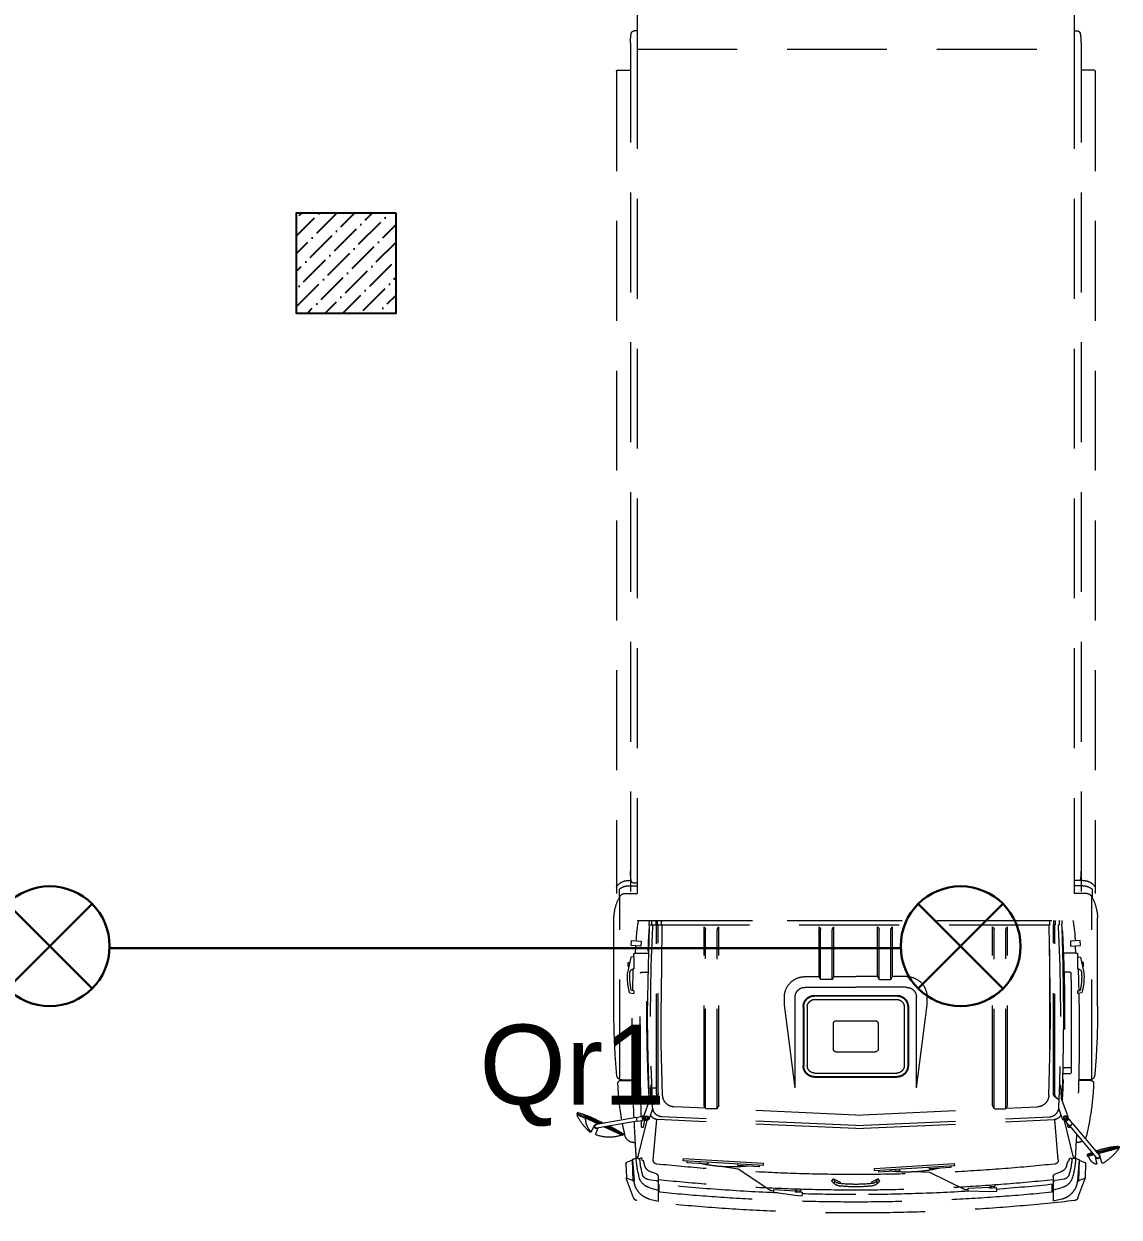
# Model space of a CAD drawing. Header units: millimetres. Extents: x 42452 to 2852333, y -419346 to 834876.
# Drawn here: x 2546176 to 2551660, y 322204 to 328179 of the extents above; entities that cross this region are included whole.
import ezdxf

# ---------------------------------------------------------------- set-up
doc = ezdxf.new("R2010")
doc.units = ezdxf.units.MM
doc.linetypes.add('DASHED', pattern=[0.75, 0.5, -0.25])
for name, color, linetype, lineweight in [('cad-block.com_Pen_No__7', 7, 'Continuous', 60), ('memar', 7, 'Continuous', 25), ('надписи', 5, 'Continuous', 30), ('НСП11', 5, 'Continuous', 30)]:
    doc.layers.add(name, color=color, linetype=linetype, lineweight=lineweight)
doc.styles.add('Arial', font='arial.ttf', dxfattribs={"height": 200})

# ---------------------------------------------------------------- blocks, each defined once
blk = doc.blocks.new('MAS3')
at = {"layer": 'cad-block.com_Pen_No__7', "color": 252, "linetype": 'DASHED', "lineweight": 9, "ltscale": 1000, "true_color": 0x939598}
for p, q in [((136685.5, 781063.7), (136685.5, 780887.9)), ((138873, 781063.7), (138873, 780887.9)), ((136685.5, 780979.5), (136670.6, 780979.5)), ((138873, 780979.5), (138887.9, 780979.5)), ((136651.3, 780919.7), (136651.3, 776659.6)), ((138873, 780887.9), (136685.5, 780887.9)), ((136685.5, 780887.9), (136685.5, 776659.6)), ((138873, 780887.9), (138873, 776659.6)), ((138907.2, 780919.7), (138907.2, 776659.6)), ((136580.5, 780777.3), (136580.5, 778778)), ((136580.5, 780777.3), (136580.5, 776659.6)), ((136580.5, 780777.3), (136580.5, 778778)), ((136580.5, 780777.3), (136580.5, 778604.9)), ((136584, 780782), (136651.3, 780782)), ((138974.5, 780782), (138907.2, 780782)), ((138978, 780777.3), (138978, 776659.6)), ((138978, 780777.3), (138978, 776659.6)), ((136642, 776725.1), (136685.5, 776725.1)), ((136642, 776698.3), (136685.5, 776698.3)), ((138873, 776711.3), (138887.9, 776711.3)), ((138916.5, 776698.3), (138873, 776698.3)), ((138916.5, 776725.1), (138903.6, 776725.1)), ((136595.2, 776681.2), (136595.2, 776639)), ((136597.6, 775728.6), (136597.6, 776643.6)), ((136622.1, 776659.6), (136685.5, 776659.6)), ((138936.5, 776659.6), (138873, 776659.6)), ((138960.9, 775728.6), (138960.9, 776643.6)), ((138963.4, 776681.2), (138963.4, 776639)), ((136568.4, 776095.1), (136568.4, 776538.4)), ((138873, 776524.3), (136685.5, 776524.3)), ((136745.7, 776503.4), (136746.4, 776524.3)), ((136758.7, 776505.4), (136758.7, 776521)), ((138797, 776523.9), (136761.5, 776523.9)), ((136779.5, 776505.4), (136779.5, 776521)), ((136787, 776505.4), (136787, 776521)), ((136806.6, 775880.9), (136806.6, 776524.3)), ((136807.3, 776505.4), (136807.3, 776521)), ((138751.3, 776505.4), (138751.3, 776521)), ((138771.6, 776505.4), (138771.6, 776521)), ((138779, 776505.4), (138779, 776521)), ((138799.9, 776505.4), (138799.9, 776521)), ((138812.9, 776503.4), (138812.1, 776524.3)), ((138990.1, 776095.1), (138990.1, 776538.4)), ((136740.8, 776297.4), (136746.2, 776492.7)), ((136745.1, 776477.9), (136746, 776486)), ((136746.2, 776492.7), (136746.5, 776502.6)), ((138812, 776502.6), (136746.5, 776502.6)), ((136755.4, 776297.4), (136763.7, 776492.7)), ((136763.7, 776492.8), (136764.5, 776502.6)), ((136782.4, 775657.1), (136782.4, 776502.6)), ((136789.8, 775661.2), (136789.8, 776502.6)), ((136808, 776296.8), (136810.1, 776502.6)), ((137019.5, 775598.9), (137019.5, 776492.7)), ((137027.3, 775583.1), (137027.3, 776477.1)), ((137085.9, 775581.7), (137085.9, 776477.1)), ((137093.7, 775598.9), (137093.7, 776492.7)), ((137595.7, 776245.5), (137595.7, 776492.7)), ((137603.5, 776229.7), (137603.5, 776477.1)), ((137662.1, 776229.7), (137662.1, 776477.1)), ((137669.9, 776245.5), (137669.9, 776492.7)), ((137888.6, 776245.5), (137888.6, 776492.7)), ((137896.5, 776229.7), (137896.5, 776477.1)), ((137955, 776229.7), (137955, 776477.1)), ((137962.9, 776245.5), (137962.9, 776492.7)), ((138464.8, 775598.9), (138464.8, 776492.7)), ((138472.6, 775581.7), (138472.6, 776477.1)), ((138531.2, 775583.1), (138531.2, 776477.1)), ((138539, 775598.9), (138539, 776492.7)), ((138750.5, 776296.8), (138748.4, 776502.6)), ((138768.7, 775661.2), (138768.7, 776502.6)), ((138776.1, 775657.1), (138776.1, 776502.6)), ((138794.8, 776492.8), (138794.1, 776502.6)), ((138803.1, 776297.4), (138794.8, 776492.7)), ((138812.4, 776492.7), (138812, 776502.6)), ((138817.7, 776297.4), (138812.4, 776492.7)), ((138813.4, 776477.9), (138812.6, 776486)), ((136654.4, 776400), (136655.9, 776424.3)), ((136703.1, 776396.9), (136654.4, 776400)), ((136655.9, 776424.3), (136704.6, 776421.3)), ((136676.7, 776360.8), (136678.7, 776395)), ((136704.6, 776421.3), (136703.1, 776396.9)), ((138902.7, 776424.3), (138853.9, 776421.3)), ((138853.9, 776421.3), (138855.4, 776396.9)), ((138855.4, 776396.9), (138904.2, 776400)), ((138881.9, 776360.8), (138879.9, 776395)), ((138904.2, 776400), (138902.7, 776424.3)), ((136653.6, 776341.3), (136637, 776263.1)), ((136668.2, 776343.2), (136653.6, 776341.3)), ((136668.2, 776343.2), (136668.2, 776282.7)), ((136673.4, 776360.8), (136739.5, 776360.8)), ((138885.1, 776360.8), (138819, 776360.8)), ((138890.3, 776343.2), (138905, 776341.3)), ((138890.3, 776343.2), (138890.3, 776282.7)), ((138905, 776341.3), (138921.6, 776263.1)), ((136638.9, 776294.4), (136638.9, 776313.9)), ((136638.9, 776313.9), (136647.8, 776313.9)), ((136638.9, 776294.4), (136643.6, 776294.4)), ((136737.4, 776053.3), (136740.8, 776297.6)), ((136804.6, 776053.1), (136808, 776296.8)), ((138753.9, 776053.1), (138750.5, 776296.8)), ((138821.2, 776053.3), (138817.7, 776297.6)), ((138919.6, 776313.9), (138910.8, 776313.9)), ((138919.6, 776294.4), (138914.9, 776294.4)), ((138919.6, 776294.4), (138919.6, 776313.9)), ((136706.9, 776266), (136736.3, 776266)), ((137524.4, 776243.5), (137595.9, 776243.5)), ((137524.4, 776243.5), (137595.9, 776243.5)), ((137602.9, 776230.4), (137596.6, 776241.7)), ((137660.9, 776229.3), (137604.6, 776229.3)), ((137662.6, 776230.4), (137668.9, 776241.7)), ((137669.6, 776243.5), (137779.3, 776243.5)), ((137888.9, 776243.5), (137779.3, 776243.5)), ((137895.9, 776230.4), (137889.6, 776241.7)), ((137897.6, 776229.3), (137953.9, 776229.3)), ((137955.6, 776230.4), (137961.9, 776241.7)), ((138034.1, 776243.5), (137962.6, 776243.5)), ((138034.1, 776243.5), (137962.6, 776243.5)), ((138851.6, 776266), (138822.2, 776266)), ((136646.7, 776162.6), (136668.2, 776158.7)), ((136668.2, 776172.3), (136655.6, 776174.2)), ((136668.2, 776172.3), (136668.2, 776158.7)), ((137524.4, 776190), (137779.3, 776190)), ((138034.1, 776190), (137779.3, 776190)), ((138890.3, 776172.3), (138902.9, 776174.2)), ((138890.3, 776172.3), (138890.3, 776158.7)), ((138911.8, 776162.6), (138890.3, 776158.7)), ((137422.1, 776102.1), (137422.1, 776141.1)), ((137475.6, 775687), (137422.1, 776102.2)), ((137475.6, 775687), (137475.6, 776141.1)), ((137515.7, 776092), (137515.7, 775797.7)), ((137518.9, 776092), (137518.9, 775797.7)), ((137536.6, 776092.5), (137536.6, 775797.2)), ((137985, 776149.8), (137573.6, 776149.8)), ((137985, 776146.6), (137573.6, 776146.6)), ((137985, 776129), (137573.6, 776129)), ((138022, 776092.5), (138022, 775797.2)), ((138039.7, 776092), (138039.7, 775797.7)), ((138042.8, 776092), (138042.8, 775797.7)), ((138083, 775687), (138083, 776141.1)), ((138083, 775687), (138136.5, 776102.2)), ((138136.5, 776102.1), (138136.5, 776141.1)), ((136738.3, 775906.5), (136737.4, 776053.3)), ((136805.6, 775907.5), (136804.6, 776053)), ((138752.9, 775907.5), (138753.9, 776053)), ((138820.2, 775906.5), (138821.2, 776053.3)), ((137666.9, 776008.4), (137666.9, 775881.3)), ((137876.9, 776023), (137681.6, 776023)), ((137891.6, 776008.4), (137891.6, 775881.3)), ((136742.7, 775711), (136738.3, 775906.5)), ((136810, 775713), (136805.6, 775907.5)), ((137876.9, 775866.7), (137681.6, 775866.7)), ((138748.6, 775713), (138752.9, 775907.5)), ((138815.8, 775711), (138820.2, 775906.5)), ((136700.8, 775787.5), (136738.2, 775787.5)), ((136701.2, 775756.3), (136739.3, 775756.3)), ((137985, 775760.7), (137573.6, 775760.7)), ((137985, 775743), (137573.6, 775743)), ((137985, 775739.9), (137573.6, 775739.9)), ((136603, 775724.1), (136663.1, 775724.1)), ((136609, 775726), (136663.1, 775726)), ((136746.1, 775622.6), (136742.7, 775711)), ((136753.4, 775698), (136749.8, 775635.3)), ((136756.3, 775700.8), (136758.8, 775700.8)), ((136812.4, 775648.7), (136810, 775713)), ((138746.1, 775648.7), (138748.6, 775713)), ((138812.1, 775686.2), (138777.4, 775686.2)), ((138802.2, 775700.8), (138799.7, 775700.8)), ((138805.1, 775698), (138808.7, 775635.3)), ((138812.4, 775622.6), (138815.8, 775711)), ((138955.5, 775724.1), (138895.4, 775724.1)), ((138949.6, 775726), (138895.5, 775726)), ((136748.7, 775629.8), (136717.3, 775542.7)), ((138812.1, 775647.1), (138777.4, 775647.1)), ((138809.8, 775629.8), (138841.2, 775542.7)), ((136763.7, 775585.1), (136744.9, 775532.8)), ((137026.4, 775584.4), (136869.2, 775591.5)), ((137026.7, 775583.8), (137020.5, 775595.1)), ((137083.9, 775581.7), (137029.3, 775581.7)), ((137779.3, 775550.3), (137085.9, 775581.7)), ((137086.5, 775583.8), (137092.7, 775595.1)), ((137779.3, 775550.3), (138472.6, 775581.7)), ((138472.1, 775583.8), (138465.8, 775595.1)), ((138474.6, 775581.7), (138529.3, 775581.7)), ((138531.8, 775583.8), (138538.1, 775595.1)), ((138532.1, 775584.4), (138689.4, 775591.5)), ((138794.8, 775585.1), (138813.7, 775532.8)), ((139132.5, 775544.6), (139170.9, 775562.5)), ((139175.4, 775557.4), (139135.9, 775539)), ((139170.9, 775562.5), (139175.4, 775557.4)), ((139175.4, 775557.4), (139175.8, 775553.3)), ((136693, 775506), (136561.1, 775348.9)), ((136706.4, 775494.7), (136574.6, 775337.6)), ((136688.6, 775338.1), (136734.5, 775523.5)), ((136693, 775506), (136710.3, 775529.7)), ((136693, 775506), (136706.4, 775494.7)), ((136706.4, 775494.7), (136726.8, 775515.9)), ((136716.5, 775537), (136710.3, 775529.7)), ((136710.3, 775529.7), (136726.8, 775515.9)), ((136716, 775491.5), (136720.1, 775508.9)), ((136732.9, 775523.2), (136726.8, 775515.9)), ((136765.3, 775326.3), (136783.1, 775528.2)), ((137779.3, 775483), (136786.3, 775527.9)), ((137779.3, 775483), (138772.2, 775527.9)), ((138793.2, 775326.3), (138775.4, 775528.2)), ((138869.9, 775338.1), (138824, 775523.5)), ((138842.5, 775491.5), (138834.7, 775525)), ((138835.4, 775525.4), (138844.8, 775523.8)), ((138839.9, 775546.4), (138848.5, 775544.9)), ((138844.8, 775523.8), (138848.5, 775544.9)), ((138874, 775520.6), (138844.8, 775523.8)), ((138877, 775537.9), (138848.5, 775544.9)), ((138874, 775520.6), (138877, 775537.9)), ((138874, 775520.6), (139076, 775485)), ((138877, 775537.9), (139079, 775502.3)), ((138943.7, 775457), (139023.5, 775494.2)), ((139051.3, 775507.2), (139132.2, 775544.9)), ((139059.7, 775505.7), (139135.6, 775541.1)), ((139068, 775504.2), (139136.4, 775536.1)), ((139101.3, 775472.6), (139087.4, 775498.9)), ((139103.5, 775467.2), (139087.5, 775498.7)), ((139131, 775533.6), (139131.5, 775532.5)), ((139175.8, 775553.3), (139131.5, 775532.6)), ((139132.2, 775544.9), (139135.6, 775541.1)), ((139135.6, 775541.1), (139136.4, 775536.1)), ((139171.8, 775547.8), (139170.4, 775550.8)), ((138943.7, 775457), (138944.4, 775452)), ((138944.4, 775452), (139031.9, 775492.8)), ((138944.4, 775452), (138947.8, 775448.2)), ((138947.8, 775448.2), (139040.3, 775491.3)), ((138953.1, 775450.6), (138953.2, 775450.5)), ((139080.3, 775456.9), (139068.3, 775486.3)), ((136463.9, 775394.8), (136460.3, 775389)), ((136460.3, 775389), (136460.8, 775384.9)), ((136460.3, 775389), (136570.2, 775359.6)), ((136460.8, 775384.9), (136567.4, 775356.3)), ((136574.8, 775365.1), (136463.9, 775394.8)), ((136465.6, 775380.2), (136466.4, 775383.4)), ((136666.3, 775413.5), (136675.9, 775413.5)), ((138892.2, 775413.5), (138882.6, 775413.5)), ((136546.9, 775312.6), (136557.1, 775346.5)), ((136571.7, 775310.1), (136578.8, 775340.7)), ((136586.1, 775351.3), (136618.3, 775342.7)), ((136588.9, 775354.6), (136620.7, 775346.1)), ((136620.5, 775352.9), (136593.5, 775360.1)), ((136611.2, 775338.7), (136612.6, 775344.2)), ((136620.7, 775346.1), (136618.3, 775342.7)), ((136620.5, 775352.9), (136620.7, 775346.1)), ((136660, 775324.4), (136632, 775313.1)), ((136662.7, 775327.4), (136659.9, 775327.3)), ((136659.9, 775327.3), (136663.6, 775219.9)), ((136677.7, 775334.5), (136660.7, 775326.4)), ((136660.7, 775326.4), (136669.4, 775221.3)), ((136687.2, 775334.5), (136677.7, 775334.5)), ((136685.2, 775338.1), (136688.6, 775338.1)), ((136687.9, 775334.5), (136687.9, 775338.1)), ((136707.5, 775336.4), (136694.5, 775331.2)), ((136712.4, 775320.7), (136707.5, 775336.4)), ((136716.3, 775320.7), (136712.4, 775320.7)), ((136723.4, 775296.3), (136716.3, 775320.7)), ((138642.3, 775333.2), (138242.7, 775308.8)), ((138243.4, 775297.1), (138643, 775321.5)), ((138624.5, 775320.4), (138624.9, 775313.6)), ((138643, 775321.5), (138642.3, 775333.2)), ((138835.1, 775296.3), (138842.3, 775320.7)), ((138842.3, 775320.7), (138846.2, 775320.7)), ((138846.2, 775320.7), (138851, 775336.4)), ((138851, 775336.4), (138864, 775331.2)), ((138873.4, 775338.1), (138869.9, 775338.1)), ((138870.6, 775334.5), (138870.6, 775338.1)), ((138871.3, 775334.5), (138880.8, 775334.5)), ((138880.8, 775334.5), (138897.8, 775326.4)), ((138897.8, 775326.4), (138889.2, 775221.3)), ((138898.6, 775327.3), (138894.9, 775219.9)), ((138895.8, 775327.4), (138898.6, 775327.3)), ((138898.5, 775324.4), (138926.5, 775313.1)), ((136628.3, 775307.4), (136630.8, 775237.5)), ((136780.9, 775255.6), (136752, 775266)), ((137231.3, 775175.4), (137407.6, 775262.8)), ((137286, 775307.2), (137285.3, 775295.5)), ((137285.3, 775295.5), (137685, 775271.8)), ((137685.7, 775283.5), (137286, 775307.2)), ((137303.9, 775294.4), (137303.5, 775287.6)), ((137303.5, 775287.6), (137410.7, 775281.2)), ((137407.6, 775262.8), (137484.1, 775266.1)), ((137410.7, 775281.2), (137411.1, 775288)), ((137558.9, 775272.4), (137559.3, 775279.2)), ((137666.1, 775266.1), (137558.9, 775272.4)), ((137666.5, 775272.9), (137666.1, 775266.1)), ((137685, 775271.8), (137685.7, 775283.5)), ((138204.1, 775171.5), (138368.7, 775279.3)), ((138242.7, 775308.8), (138243.4, 775297.1)), ((138261.9, 775298.3), (138262.3, 775291.4)), ((138262.3, 775291.4), (138369.6, 775298)), ((138368.7, 775279.3), (138444.3, 775291.8)), ((138369.6, 775298), (138369.1, 775304.8)), ((138517.7, 775307), (138517.3, 775313.8)), ((138624.9, 775313.6), (138517.7, 775307)), ((138777.6, 775255.6), (138806.5, 775266)), ((138930.2, 775307.4), (138927.8, 775237.5)), ((136667, 775135.1), (136632.1, 775229.4)), ((136663.5, 775222.9), (136634.8, 775232.2)), ((136669.5, 775220.1), (136663.6, 775219.9)), ((136790, 775242.7), (136790, 775212.2)), ((136790, 775212.2), (136790, 775118.7)), ((136794.9, 775168.7), (136794.9, 775203.3)), ((137080.3, 775193.8), (137080.8, 775200.6)), ((137105.7, 775192), (137106.2, 775198.4)), ((137659.6, 775221), (137667.4, 775230.7)), ((137675.1, 775217.2), (137667.4, 775230.7)), ((137667.4, 775230.7), (137700.6, 775215.1)), ((137669, 775209.6), (137675.1, 775217.2)), ((137700.6, 775215.1), (137700.6, 775211.9)), ((137891.1, 775230.7), (137857.9, 775215.1)), ((137857.9, 775215.1), (137857.9, 775211.9)), ((137883.4, 775217.2), (137891.1, 775230.7)), ((137889.6, 775209.6), (137883.4, 775217.2)), ((137898.9, 775221), (137891.1, 775230.7)), ((138763.6, 775168.7), (138763.6, 775203.3)), ((138768.5, 775242.7), (138768.5, 775203.8)), ((138768.5, 775212.2), (138768.5, 775118.7)), ((138889.1, 775220.1), (138894.9, 775219.9)), ((138891.5, 775135.1), (138926.4, 775229.4)), ((138895, 775222.9), (138923.7, 775232.2)), ((137075.4, 775187.1), (137074.3, 775167.6)), ((137074.3, 775167.6), (137108.4, 775165.6)), ((137109.6, 775185.1), (137075.4, 775187.1)), ((137105.7, 775192), (137080.3, 775193.8)), ((137085.7, 775186.5), (137086.2, 775193.4)), ((137099.3, 775185.7), (137099.8, 775192.4)), ((137108.4, 775165.6), (137216.2, 775169)), ((137109.8, 775190), (137109.6, 775185.1)), ((137217.1, 775183.6), (137109.8, 775190)), ((137216.2, 775169), (137217.1, 775183.6)), ((137216.6, 775176.3), (137231.3, 775175.4)), ((138082.1, 775166.5), (138048, 775164.4)), ((138048, 775164.4), (138049.2, 775144.9)), ((138049.2, 775144.9), (138083.3, 775147)), ((138052, 775171.7), (138051.7, 775178.5)), ((138077.4, 775172.8), (138052, 775171.7)), ((138058.2, 775165), (138057.9, 775171.9)), ((138071.9, 775165.9), (138071.5, 775172.6)), ((138077.4, 775172.8), (138077.1, 775179.3)), ((138189, 775177.9), (138081.8, 775171.4)), ((138081.8, 775171.4), (138082.1, 775166.5)), ((138083.3, 775147), (138189.9, 775163.3)), ((138189.9, 775163.3), (138189, 775177.9)), ((138189.5, 775170.6), (138204.1, 775171.5)), ((136747.3, 775129.4), (136790, 775118.7)), ((138811.2, 775129.4), (138768.5, 775118.7))]:
    blk.add_line(p, q, dxfattribs=at)
at = {"layer": 'cad-block.com_Pen_No__7', "color": 252, "linetype": 'DASHED', "lineweight": 9, "ltscale": 1000, "true_color": 0x939598, "flags": 128}
for points in [[(137779.3, 775497.7), (136809.4, 775541.5, -0.39005), (136762, 775589.3), (136757.4, 775711.4), (136753, 775906.8), (136752, 776053.3), (136755.4, 776297.4)], [(137779.3, 775497.7), (138749.1, 775541.5, 0.39005), (138796.5, 775589.3), (138801.1, 775711.4), (138805.5, 775906.8), (138806.5, 776053.3), (138803.1, 776297.4)], [(136677.7, 775334.5, 0.049602), (136693.7, 775239.7)], [(136696.9, 775325.6, 0.051562), (136711.1, 775252.6)], [(138861.6, 775325.6, -0.051562), (138847.4, 775252.6)], [(138880.8, 775334.5, -0.049602), (138864.8, 775239.7)]]:
    blk.add_lwpolyline(points, format="xyb", dxfattribs=at)
for points in [[(136739.4, 775532.9), (136731.1, 775528.1), (136722.8, 775532.9), (136722.8, 775542.5), (136731.1, 775547.3), (136739.4, 775542.5)], [(138819.1, 775532.9), (138827.4, 775528.1), (138835.7, 775532.9), (138835.7, 775542.5), (138827.4, 775547.3), (138819.1, 775542.5)]]:
    blk.add_lwpolyline(points, close=True, dxfattribs=at)
for points in [[(136737.1, 775229), (136753.9, 775225.6), (136781.5, 775221.9)], [(138821.5, 775229), (138804.7, 775225.6), (138777, 775221.9)], [(136741, 775188.7), (136753.9, 775184.1), (136790, 775174.6)], [(138817.5, 775188.7), (138804.7, 775184.1), (138768.5, 775174.6)]]:
    blk.add_lwpolyline(points, dxfattribs=at)
at = {"layer": 'cad-block.com_Pen_No__7', "color": 252, "linetype": 'DASHED', "lineweight": 9, "ltscale": 1000, "true_color": 0x939598}
for centre in [(136731.1, 775537.7), (138827.4, 775537.7)]:
    blk.add_circle(centre, 5.86, dxfattribs=at)
for centre, radius, start, end in [((136945.5, 780919.7), 294.1, 170.91528, 180), ((136670.6, 780963.6), 15.8, 90, 170.91528), ((138887.9, 780963.6), 15.8, 9.08472, 90), ((138613.1, 780919.7), 294.1, 0, 9.08472), ((136641.7, 780734.8), 74.6, 140.69752, 145.17401), ((136641.7, 780734.8), 74.6, 140.69752, 145.17401), ((138916.8, 780734.8), 74.6, 34.82599, 39.30248), ((136945.5, 776771), 294.1, 180, 189.08472), ((138613.1, 776771), 294.1, 350.91528, 0), ((136641.7, 776650.5), 74.6, 89.75302, 145.17401), ((136641.7, 776626.1), 72.1, 89.75302, 130.20716), ((138887.9, 776727.1), 15.8, 270, 350.91528), ((138916.8, 776650.5), 74.6, 34.82599, 90.24698), ((138916.8, 776626.1), 72.1, 49.79284, 90.24698), ((136802, 776530.2), 233.7, 150.197, 177.98719), ((136622.1, 776633.2), 26.4, 90, 150.197), ((138936.5, 776633.2), 26.4, 29.803, 90), ((138756.6, 776530.2), 233.7, 2.01281, 29.803), ((137321.6, 776401.7), 641.5, 168.97941, 178.11701), ((136761.5, 776521), 2.83, 90, 180), ((136782.4, 776521), 2.83, 90, 180), ((136789.8, 776521), 2.83, 90, 180), ((136810.1, 776521), 2.83, 90, 180), ((138748.4, 776521), 2.83, 0, 90), ((138717.2, 776524.2), 48.8, 359.63162, 0.19369), ((138768.7, 776521), 2.83, 0, 90), ((138715.5, 776513.1), 58.6, 10.60497, 11.08187), ((138776.1, 776521), 2.83, 0, 90), ((138797, 776521), 2.83, 0, 90), ((138236.9, 776401.7), 641.5, 1.88299, 11.02059), ((144381.8, 776055.7), 7648.4, 176.83596, 183.25318), ((136747.3, 776504.2), 1.76, 203.63036, 244.26798), ((136761.5, 776505.4), 2.83, 180, 270), ((136782.4, 776505.4), 2.83, 180, 270), ((136789.8, 776505.4), 2.83, 180, 270), ((136810.1, 776505.4), 2.83, 180, 270), ((137007.8, 776477.1), 19.5, 0, 53.1301), ((137105.4, 776477.1), 19.5, 126.8699, 180), ((137583.9, 776477.1), 19.5, 0, 53.1301), ((137681.6, 776477.1), 19.5, 126.8699, 180), ((137876.9, 776477.1), 19.5, 0, 53.1301), ((137974.6, 776477.1), 19.5, 126.8699, 180), ((138453.1, 776477.1), 19.5, 0, 53.1301), ((138550.8, 776477.1), 19.5, 126.8699, 180), ((138748.4, 776505.4), 2.83, 270, 0), ((138768.7, 776505.4), 2.83, 270, 0), ((138776.1, 776505.4), 2.83, 270, 0), ((138797, 776505.4), 2.83, 270, 0), ((138811.3, 776504.2), 1.76, 295.73202, 336.36964), ((131176.7, 776055.7), 7648.4, 356.74682, 3.16404), ((137319.6, 776368.1), 641.5, 177.28777, 177.59794), ((137319.6, 776368.1), 641.5, 177.28777, 177.59794), ((138238.9, 776368.1), 641.5, 2.40206, 2.71223), ((146126, 775959.1), 9465.9, 177.5969, 177.67478), ((136673.4, 776355.9), 4.88, 90, 178.14933), ((138885.1, 776355.9), 4.88, 1.85067, 90), ((129432.5, 775959.1), 9465.9, 2.32522, 2.4031), ((136668.2, 776263.1), 19.5, 90, 179.6797), ((146126, 775959.1), 9465.9, 178.04231, 178.70462), ((138890.3, 776263.1), 19.5, 0.3203, 90), ((129432.5, 775959.1), 9465.9, 1.29538, 1.95769), ((136940.4, 776241.8), 304.2, 175.98305, 195.10758), ((136952.8, 776242.1), 304.9, 176.02775, 192.88471), ((154535.2, 775978.5), 17835.4, 179.09151, 181.46253), ((136706.9, 776261.2), 4.88, 90, 179.09151), ((137524.4, 776141.1), 102.3, 90, 180), ((137603.5, 776245.5), 7.81, 180, 208.96893), ((137604.6, 776231.3), 1.95, 208.96893, 270), ((137660.9, 776231.3), 1.95, 270, 331.03107), ((137662.1, 776245.5), 7.81, 331.03107, 0), ((137896.5, 776245.5), 7.81, 180, 208.96893), ((137897.6, 776231.3), 1.95, 208.96893, 270), ((137953.9, 776231.3), 1.95, 270, 331.03107), ((137955, 776245.5), 7.81, 331.03107, 0), ((138034.1, 776141.1), 102.3, 0, 90), ((138851.6, 776261.2), 4.88, 0.90849, 90), ((121023.3, 775978.5), 17835.4, 358.60326, 0.90849), ((138605.7, 776242.1), 304.9, 347.11529, 3.97225), ((138618.1, 776241.8), 304.2, 344.89242, 4.01695), ((146126, 775959.1), 9465.9, 178.78582, 182.89373), ((137524.4, 776141.1), 48.8, 90, 180), ((138034.1, 776141.1), 48.8, 0, 90), ((129432.5, 775959.1), 9465.9, 357.43677, 1.21418), ((140247.2, 776074.6), 3678.8, 179.68044, 185.06189), ((137573.6, 776092), 57.8, 90, 180), ((137573.6, 776092), 54.7, 90, 180), ((137573.6, 776092), 37, 90, 180), ((137985, 776092), 57.8, 0, 90), ((137985, 776092), 54.7, 0, 90), ((137985, 776092), 37, 0, 90), ((135311.4, 776074.6), 3678.8, 354.93811, 0.31956), ((137681.6, 776008.4), 14.6, 90, 180), ((137876.9, 776008.4), 14.6, 0, 90), ((137681.6, 775881.3), 14.6, 180, 270), ((137876.9, 775881.3), 14.6, 270, 0), ((137573.6, 775797.7), 57.8, 180, 270), ((137573.6, 775797.7), 54.7, 180, 270), ((137573.6, 775797.7), 37, 180, 270), ((137985, 775797.7), 54.7, 270, 0), ((137985, 775797.7), 37, 270, 0), ((137985, 775797.7), 57.8, 270, 0), ((136609, 775752.4), 26.4, 185.06189, 270), ((138949.6, 775752.4), 26.4, 270, 354.93811), ((136603, 775709.4), 14.6, 90, 182.29688), ((137958.2, 775763.8), 1371, 182.29688, 193.37909), ((136756.3, 775697.9), 2.93, 90, 176.72951), ((138802.2, 775697.9), 2.93, 3.27049, 90), ((137600.3, 775763.8), 1371, 349.96994, 357.70312), ((138955.5, 775709.4), 14.6, 357.70312, 90), ((136730.3, 775636.4), 19.5, 340.18877, 356.72951), ((136639, 775834.1), 240.7, 300.59761, 305.09867), ((136620.4, 775829.8), 247, 304.82162, 307.54171), ((136753.1, 775657.1), 29.3, 307.54171, 0), ((136760.5, 775661.2), 29.3, 305.09867, 0), ((136871.8, 775650.9), 59.5, 182.17686, 267.40995), ((138686.7, 775650.9), 59.5, 272.59005, 357.82314), ((138798, 775661.2), 29.3, 180, 234.90133), ((138805.4, 775657.1), 29.3, 180, 232.45829), ((138919.6, 775834.1), 240.7, 234.90133, 239.40239), ((138938.1, 775829.8), 247, 232.45829, 235.17838), ((138828.2, 775636.4), 19.5, 183.27049, 199.81123), ((137027.3, 775598.9), 7.81, 180, 208.96893), ((137028.5, 775584.7), 1.95, 208.96893, 233.88482), ((137084.7, 775584.7), 1.95, 306.11518, 331.03107), ((137085.9, 775598.9), 7.81, 331.03107, 0), ((138472.6, 775598.9), 7.81, 180, 208.96893), ((138473.8, 775584.7), 1.95, 208.96893, 233.88482), ((138530.1, 775584.7), 1.95, 306.11518, 331.03107), ((138531.2, 775598.9), 7.81, 331.03107, 0), ((139273.1, 775151.6), 423.1, 104.15818, 119.05128), ((154535.2, 775978.5), 17835.4, 181.55464, 181.56128), ((136731.1, 775537.7), 14.6, 160.18877, 340.18876), ((136788.2, 775567.8), 39.9, 203.97954, 267.40995), ((138770.4, 775567.8), 39.9, 272.59005, 336.02046), ((138827.4, 775537.7), 14.6, 199.81123, 19.81123), ((121023.3, 775978.5), 17835.4, 358.43872, 358.53632), ((129432.5, 775959.1), 9465.9, 356.69543, 357.32948), ((137600.3, 775763.8), 1371, 346.62091, 349.23528), ((139357.8, 774815.2), 763.6, 116.89465, 122.71685), ((139357.8, 774815.2), 763.6, 107.28315, 114.63798), ((139077.5, 775493.6), 11.2, 221.50005, 26.89712), ((139077.5, 775493.6), 11.2, 26.89712, 118.49995), ((139077.5, 775493.6), 8.79, 260, 80), ((139034.4, 775534.4), 97.7, 320.10689, 357.57784), ((138913.6, 775682.1), 293, 312.40386, 331.75968), ((139127.1, 775530.5), 4.88, 357.57784, 25), ((139167.4, 775545.8), 4.88, 331.75968, 25), ((136666.3, 775456.5), 43, 193.37909, 214.65049), ((146126, 775959.1), 9465.9, 183.04982, 183.30457), ((136711.3, 775492.6), 4.88, 181.56128, 346.88356), ((138847.2, 775492.6), 4.88, 193.11644, 358.43872), ((138892.2, 775456.5), 43, 270, 346.62091), ((138957.6, 775452.6), 4.88, 205, 253.15195), ((139012.8, 775634.8), 195.3, 253.15195, 289.30469), ((139075.8, 775455.1), 4.88, 289.30469, 22.16445), ((139105.6, 775474.9), 4.88, 207.83555, 320.10689), ((139107.9, 775469.4), 4.88, 206.89712, 312.40386), ((136434.7, 774972.4), 423.1, 70.05065, 85.84182), ((136470.3, 775379), 4.88, 165, 218.24032), ((136696.6, 775557.3), 293, 218.24032, 237.59614), ((136666.3, 775456.5), 43, 238.30164, 270), ((146126, 775959.1), 9465.9, 183.30457, 183.73467), ((129432.5, 775959.1), 9465.9, 356.26533, 356.69543), ((136567.9, 775343.2), 11.2, 163.10288, 346.89712), ((136567.9, 775343.2), 11.2, 101.50005, 163.10288), ((136567.9, 775343.2), 8.79, 140, 320), ((136556.1, 775358.7), 58.6, 292.30894, 340.09226), ((136567.9, 775343.2), 11.2, 346.89712, 358.49995), ((136434.7, 774972.4), 423.1, 64.15818, 67.53615), ((136685.2, 775342.9), 4.88, 184.28612, 270), ((136687.2, 775324.7), 9.77, 5.10651, 90), ((136784.8, 775324.5), 19.5, 174.97093, 264.02719), ((138773.8, 775324.5), 19.5, 275.97281, 5.02907), ((138871.3, 775324.7), 9.77, 90, 174.89349), ((138873.4, 775342.9), 4.88, 270, 355.71388), ((136542.2, 775314.1), 4.88, 237.59614, 343.10288), ((136576.5, 775309), 4.88, 166.89712, 292.30894), ((136634.2, 775307.6), 5.86, 111.98311, 182), ((136767.4, 775309.2), 45.9, 196.2602, 250.31667), ((136776.3, 775242.7), 13.7, 0, 70.31667), ((137794, 784970.5), 9718.1, 264.02719, 269.91331), ((137525.6, 775965), 700.1, 256.55627, 276.65559), ((137764.6, 784970.5), 9718.1, 270.08669, 275.97281), ((138401.7, 775990.6), 700.1, 263.4398, 283.53912), ((138782.2, 775242.7), 13.7, 109.68333, 180), ((138791.1, 775309.2), 45.9, 289.68333, 343.7398), ((138924.3, 775307.6), 5.86, 358, 68.01689), ((136636.6, 775237.7), 5.86, 182, 252.01689), ((136636.6, 775231.1), 4.79, 148.38251, 200.30447), ((136772.5, 775229.8), 103.5, 184.70103, 255.88567), ((136766.3, 775259.5), 75.2, 195.29087, 250.34618), ((136743.8, 775262.5), 34.2, 196.91325, 258.54125), ((136780.2, 775212.2), 9.77, 0, 82.30395), ((137794, 784892.3), 9718.1, 264.07023, 269.91331), ((137794, 784869.9), 9718.1, 264.07023, 265.75674), ((137735.8, 775274), 92.8, 214.86056, 224.03186), ((137704.2, 775243.5), 48.8, 224.03186, 264.01134), ((137702.8, 775251.4), 43.9, 231.02014, 263.94138), ((137779.3, 775972), 768.6, 263.94138, 270), ((137779.3, 775959.4), 768.6, 264.01134, 270), ((137705.5, 775211.9), 4.88, 180, 264.46021), ((137764.6, 784892.3), 9718.1, 270.08669, 275.92977), ((137779.3, 775972), 768.6, 270, 276.05862), ((137779.3, 775959.4), 768.6, 270, 275.98866), ((137853, 775211.9), 4.88, 275.53979, 0), ((137854.4, 775243.5), 48.8, 275.98866, 315.96814), ((137855.8, 775251.4), 43.9, 276.05862, 308.97986), ((137822.8, 775274), 92.8, 315.96814, 325.13944), ((137764.6, 784869.9), 9718.1, 272.39135, 275.92977), ((138778.3, 775212.2), 9.77, 97.69605, 180), ((138786, 775229.8), 103.5, 284.11433, 355.29897), ((138792.2, 775259.5), 75.2, 289.65382, 344.70913), ((138814.7, 775262.5), 34.2, 281.45875, 343.08675), ((138921.9, 775237.7), 5.86, 287.98311, 358), ((138921.9, 775231.1), 4.79, 339.69553, 31.61749), ((136799.8, 775168.7), 4.88, 180, 264.278), ((137779.3, 784944), 9829.2, 264.278, 275.722), ((137794, 784869.9), 9718.1, 266.59013, 269.91331), ((137764.6, 784869.9), 9718.1, 270.08669, 271.67431), ((138758.8, 775168.7), 4.88, 275.722, 0), ((136685.3, 775141.9), 19.5, 200.30447, 263.48454), ((137779.3, 784720.4), 9660.4, 263.48454, 276.51546), ((138873.2, 775141.9), 19.5, 276.51546, 339.69553)]:
    blk.add_arc(centre, radius, start, end, dxfattribs=at)
blk = doc.blocks.new('НСП11')
at = {"layer": 'НСП11'}
for p, q in [((212.1, -212.1), (-212.1, 212.1)), ((-212.1, -212.1), (212.1, 212.1))]:
    blk.add_line(p, q, dxfattribs=at)
blk.add_circle((0, 0), 300, dxfattribs=at)

msp = doc.modelspace()

# ---------------------------------------------------------------- hatches: boundary and pattern name
at = {"layer": 'memar', "lineweight": 25}
h = msp.add_hatch(dxfattribs=at)
h.set_pattern_fill('ANSI36', color=256, scale=500)
h.set_pattern_definition([(45, (809142.63, 2609328.38), (33.1456304, 121.533978), [156.25, -31.25, 0, -31.25])])
h.paths.add_polyline_path([(2547539.86168, 327230.86639), (2547539.86168, 326730.86639), (2548039.86168, 326730.86639), (2548039.86168, 327230.86639)])

# ---------------------------------------------------------------- linework, layer by layer
at = {"color": 5, "lineweight": 30}
msp.add_line((2550566.28472, 323551.39894), (2546605.03408, 323551.39894), dxfattribs=at)
at = {"layer": 'memar', "color": 3, "lineweight": 25}
msp.add_lwpolyline([(2548039.86168, 327230.86639), (2547539.86168, 327230.86639), (2547539.86168, 326730.86639), (2548039.86168, 326730.86639)], close=True, dxfattribs=at)

# ---------------------------------------------------------------- block references
at = {"layer": 'memar', "color": 1, "lineweight": 25, "xscale": -1}
msp.add_blockref('MAS3', (2688120.40461, -452835.34687), dxfattribs=at)
at = {"layer": 'НСП11', "color": 5, "rotation": 180}
for p in [(2546305.17175, 323560.44851), (2550866.42239, 323560.44851)]:
    msp.add_blockref('НСП11', p, dxfattribs=at)

# ---------------------------------------------------------------- texts
at = {"layer": 'надписи', "color": 5, "insert": (2548456.0795, 323167.90742), "char_height": 400, "width": 541.4951903, "attachment_point": 1, "style": 'Arial'}
msp.add_mtext('Qr{\\fArial|b0|i0|c238|p34;1}', dxfattribs=at)

doc.saveas('drawing.dxf')
